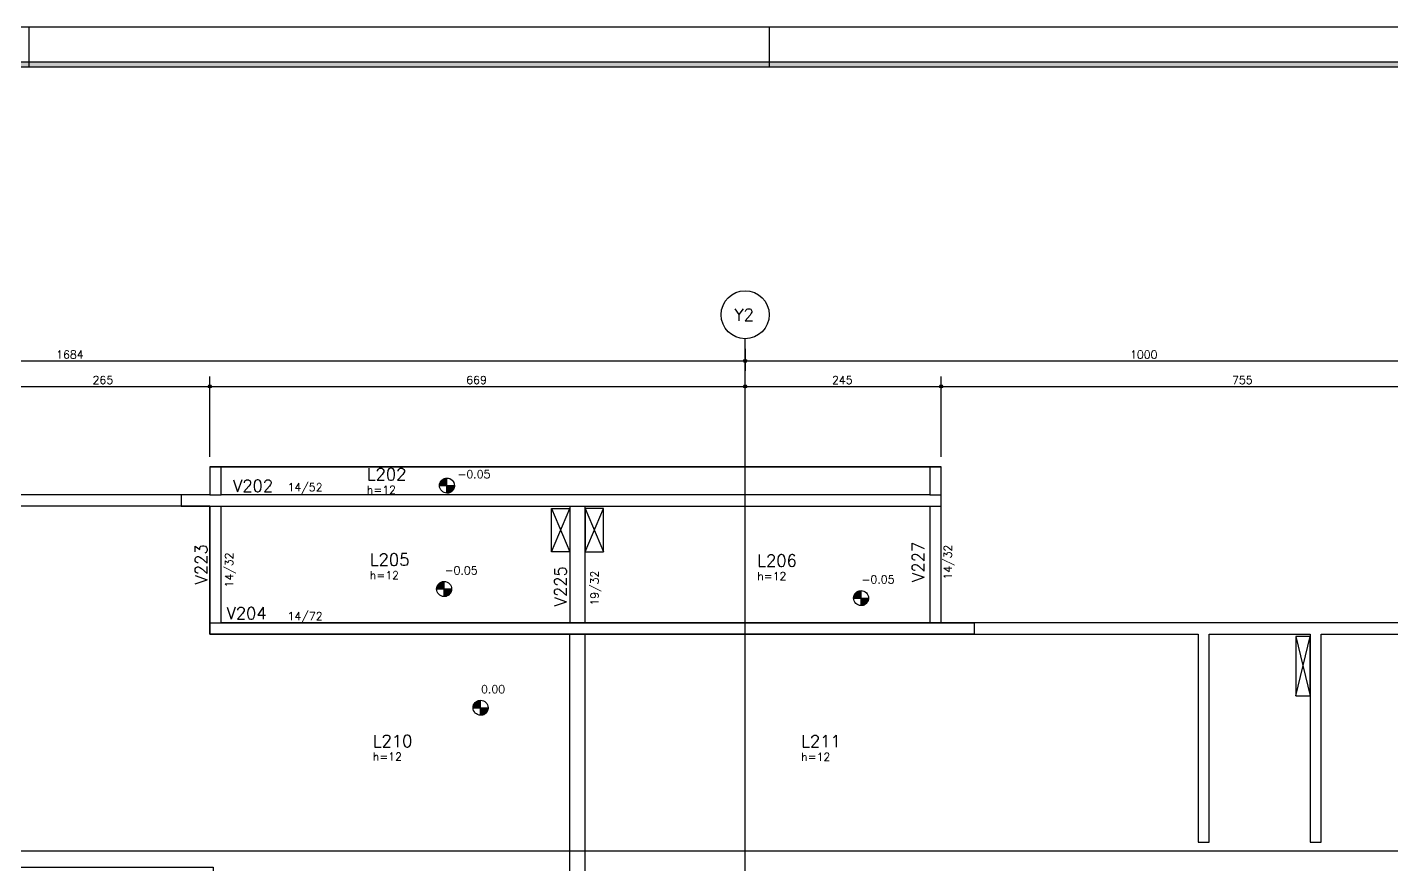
# Model space of a CAD drawing. Extents: x 187 to 6132, y -1204 to 3001.
# Drawn here: x 2429 to 4135, y 1955 to 3001 of the extents above; entities that cross this region are included whole.
import ezdxf

# ---------------------------------------------------------------- set-up
doc = ezdxf.new("R2010")
doc.units = 0
doc.header["$LTSCALE"] = 100
doc.header["$MEASUREMENT"] = 0
doc.linetypes.add('ESTILO_TQS_0002', pattern=[0.3, 0.2, -0.1])
doc.layers.get('0').update_dxf_attribs({"color": 245, "linetype": 'CONTINUOUS'})
for name, color, linetype in [('01', 7, 'CONTINUOUS'), ('10', 7, 'CONTINUOUS'), ('100', 7, 'CONTINUOUS'), ('104', 7, 'CONTINUOUS'), ('11', 7, 'CONTINUOUS'), ('13', 7, 'CONTINUOUS'), ('18', 4, 'CONTINUOUS'), ('210', 7, 'ESTILO_TQS_0002'), ('221', 102, 'CONTINUOUS'), ('223', 6, 'CONTINUOUS'), ('8', 7, 'CONTINUOUS')]:
    doc.layers.add(name, color=color, linetype=linetype)
doc.styles.get("Standard").update_dxf_attribs({"font": 'ROMANS.SHX'})

msp = doc.modelspace()

# ---------------------------------------------------------------- linework, layer by layer
for p, q in [((2431.530458, 3000.709975), (2431.530458, 2950.709975)), ((3356.530458, 3000.709975), (3356.530458, 2950.709975)), ((2944.589931, 2428.243422), (2963.339931, 2428.243422)), ((2944.612864, 2428.838023), (2953.964895, 2428.838023)), ((2944.665641, 2429.43266), (2953.964895, 2429.43266)), ((2944.761163, 2430.027297), (2953.964895, 2430.027297)), ((2944.896633, 2430.621934), (2953.964895, 2430.621934)), ((2945.073837, 2431.216535), (2953.964895, 2431.216535)), ((2945.295316, 2431.811207), (2953.964895, 2431.811207)), ((2945.56461, 2432.405808), (2953.964895, 2432.405808)), ((2945.886475, 2433.000445), (2953.964895, 2433.000445)), ((2946.267492, 2433.595082), (2953.964895, 2433.595082)), ((2946.71703, 2434.189719), (2953.964895, 2434.189719)), ((2947.248751, 2434.78432), (2953.964895, 2434.78432)), ((2947.884256, 2435.379001), (2953.964895, 2435.379001)), ((2948.660702, 2435.973602), (2953.964895, 2435.973602)), ((2949.653548, 2436.568239), (2953.964895, 2436.568239)), ((2951.078087, 2437.162876), (2953.964895, 2437.162876)), ((2953.964931, 2418.868422), (2953.964931, 2437.618422)), ((2953.964931, 2418.868422), (2953.964931, 2437.618422)), ((2953.964931, 2418.868422), (2953.964931, 2428.243422)), ((2953.964931, 2428.243422), (2963.339931, 2428.243422)), ((2953.964931, 2427.648786), (2963.319919, 2427.648786)), ((2953.964931, 2427.054149), (2963.264185, 2427.054149)), ((2953.964931, 2426.459512), (2963.168627, 2426.459512)), ((2953.964931, 2425.864875), (2963.033194, 2425.864875)), ((2953.964931, 2425.270274), (2962.855989, 2425.270274)), ((2953.964931, 2424.675637), (2962.63451, 2424.675637)), ((2953.964931, 2424.081001), (2962.365216, 2424.081001)), ((2953.964931, 2423.486364), (2962.043351, 2423.486364)), ((2953.964931, 2422.891727), (2961.662334, 2422.891727)), ((2953.964931, 2422.297081), (2961.212832, 2422.297081)), ((2953.964931, 2421.702444), (2960.681075, 2421.702444)), ((2960.675971, 2421.702444), (2960.039547, 2421.107852)), ((2961.206136, 2422.297081), (2960.675971, 2421.702444)), ((2961.657293, 2422.891727), (2961.206136, 2422.297081)), ((2962.043351, 2423.486364), (2961.657293, 2422.891727)), ((2962.365216, 2424.081001), (2962.043351, 2423.486364)), ((2962.63451, 2424.675637), (2962.365216, 2424.081001)), ((2962.855989, 2425.270274), (2962.63451, 2424.675637)), ((2963.033194, 2425.864875), (2962.855989, 2425.270274)), ((2963.168627, 2426.459512), (2963.033194, 2425.864875)), ((2963.264185, 2427.054149), (2963.168627, 2426.459512)), ((2963.319919, 2427.648786), (2963.264185, 2427.054149)), ((2963.339931, 2428.243422), (2963.319919, 2427.648786)), ((2953.964931, 2421.107852), (2960.04557, 2421.107852)), ((2953.964931, 2420.513207), (2959.269125, 2420.513207)), ((2953.964931, 2419.91857), (2958.276278, 2419.91857)), ((2953.964931, 2419.323933), (2956.851775, 2419.323933)), ((2954.42001, 2418.879474), (2953.964931, 2418.868422)), ((2955.099719, 2418.937356), (2954.42001, 2418.879474)), ((2955.774878, 2419.044797), (2955.099719, 2418.937356)), ((2956.838768, 2419.323933), (2955.774878, 2419.044797)), ((2958.266523, 2419.91857), (2956.838768, 2419.323933)), ((2959.262803, 2420.513207), (2958.266523, 2419.91857)), ((2960.039547, 2421.107852), (2959.262803, 2420.513207)), ((2941.541581, 2302.008023), (2950.432639, 2302.008023)), ((2941.76306, 2302.602695), (2950.432639, 2302.602695)), ((2942.032354, 2303.197296), (2950.432639, 2303.197296)), ((2942.354219, 2303.791933), (2950.432639, 2303.791933)), ((2942.735235, 2304.38657), (2950.432639, 2304.38657)), ((2943.184774, 2304.981207), (2950.432639, 2304.981207)), ((2943.716495, 2305.575808), (2950.432639, 2305.575808)), ((2944.351999, 2306.170489), (2950.432639, 2306.170489)), ((2945.128445, 2306.76509), (2950.432639, 2306.76509)), ((2946.121292, 2307.359727), (2950.432639, 2307.359727)), ((2947.545831, 2307.954364), (2950.432639, 2307.954364)), ((2950.432675, 2289.65991), (2950.432675, 2308.40991)), ((2950.432675, 2289.65991), (2950.432675, 2308.40991)), ((2941.057675, 2299.03491), (2959.807675, 2299.03491)), ((2941.080607, 2299.629511), (2950.432639, 2299.629511)), ((2941.133384, 2300.224148), (2950.432639, 2300.224148)), ((2941.228907, 2300.818785), (2950.432639, 2300.818785)), ((2941.364376, 2301.413422), (2950.432639, 2301.413422)), ((2950.432675, 2289.65991), (2950.432675, 2299.03491)), ((2950.432675, 2299.03491), (2959.807675, 2299.03491)), ((2950.432675, 2298.440273), (2959.787663, 2298.440273)), ((2950.432675, 2297.845637), (2959.731929, 2297.845637)), ((2950.432675, 2297.251), (2959.636371, 2297.251)), ((2950.432675, 2296.656363), (2959.500937, 2296.656363)), ((2950.432675, 2296.061762), (2959.323733, 2296.061762)), ((2950.432675, 2295.467125), (2959.102254, 2295.467125)), ((2950.432675, 2294.872488), (2958.83296, 2294.872488)), ((2950.432675, 2294.277852), (2958.511095, 2294.277852)), ((2950.432675, 2293.683215), (2958.130078, 2293.683215)), ((2950.432675, 2293.088569), (2957.680576, 2293.088569)), ((2950.432675, 2292.493932), (2957.148819, 2292.493932)), ((2950.432675, 2291.89934), (2956.513314, 2291.89934)), ((2950.432675, 2291.304695), (2955.736868, 2291.304695)), ((2950.432675, 2290.710058), (2954.744022, 2290.710058)), ((2950.432675, 2290.115421), (2953.319518, 2290.115421)), ((2950.887754, 2289.670962), (2950.432675, 2289.65991)), ((2951.567463, 2289.728843), (2950.887754, 2289.670962)), ((2952.242621, 2289.836284), (2951.567463, 2289.728843)), ((2953.306511, 2290.115421), (2952.242621, 2289.836284)), ((2954.734266, 2290.710058), (2953.306511, 2290.115421)), ((2955.730547, 2291.304695), (2954.734266, 2290.710058)), ((2956.507291, 2291.89934), (2955.730547, 2291.304695)), ((2957.143715, 2292.493932), (2956.507291, 2291.89934)), ((2957.67388, 2293.088569), (2957.143715, 2292.493932)), ((2958.125036, 2293.683215), (2957.67388, 2293.088569)), ((2958.511095, 2294.277852), (2958.125036, 2293.683215)), ((2958.83296, 2294.872488), (2958.511095, 2294.277852)), ((2959.102254, 2295.467125), (2958.83296, 2294.872488)), ((2959.323733, 2296.061762), (2959.102254, 2295.467125)), ((2959.500937, 2296.656363), (2959.323733, 2296.061762)), ((2959.636371, 2297.251), (2959.500937, 2296.656363)), ((2959.731929, 2297.845637), (2959.636371, 2297.251)), ((2959.787663, 2298.440273), (2959.731929, 2297.845637)), ((2959.807675, 2299.03491), (2959.787663, 2298.440273)), ((3462.073773, 2287.731421), (3480.823773, 2287.731421)), ((3462.096705, 2288.326022), (3471.448737, 2288.326022)), ((3462.149482, 2288.920659), (3471.448737, 2288.920659)), ((3462.245005, 2289.515295), (3471.448737, 2289.515295)), ((3462.380474, 2290.109932), (3471.448737, 2290.109932)), ((3462.557679, 2290.704533), (3471.448737, 2290.704533)), ((3462.779158, 2291.299206), (3471.448737, 2291.299206)), ((3463.048452, 2291.893807), (3471.448737, 2291.893807)), ((3463.370317, 2292.488444), (3471.448737, 2292.488444)), ((3463.751333, 2293.08308), (3471.448737, 2293.08308)), ((3464.200872, 2293.677717), (3471.448737, 2293.677717)), ((3464.732593, 2294.272318), (3471.448737, 2294.272318)), ((3465.368097, 2294.867), (3471.448737, 2294.867)), ((3466.144543, 2295.461601), (3471.448737, 2295.461601)), ((3467.13739, 2296.056238), (3471.448737, 2296.056238)), ((3468.561929, 2296.650874), (3471.448737, 2296.650874)), ((3471.448773, 2278.356421), (3471.448773, 2297.106421)), ((3471.448773, 2278.356421), (3471.448773, 2297.106421)), ((3471.448773, 2278.356421), (3471.448773, 2287.731421)), ((3471.448773, 2287.731421), (3480.823773, 2287.731421)), ((3471.448773, 2287.136784), (3480.803761, 2287.136784)), ((3471.448773, 2286.542147), (3480.748027, 2286.542147)), ((3471.448773, 2285.94751), (3480.652469, 2285.94751)), ((3471.448773, 2285.352874), (3480.517035, 2285.352874)), ((3480.517035, 2285.352874), (3480.339831, 2284.758272)), ((3480.652469, 2285.94751), (3480.517035, 2285.352874)), ((3480.748027, 2286.542147), (3480.652469, 2285.94751)), ((3480.803761, 2287.136784), (3480.748027, 2286.542147)), ((3480.823773, 2287.731421), (3480.803761, 2287.136784)), ((3471.448773, 2284.758272), (3480.339831, 2284.758272)), ((3471.448773, 2284.163636), (3480.118352, 2284.163636)), ((3471.448773, 2283.568999), (3479.849058, 2283.568999)), ((3471.448773, 2282.974362), (3479.527193, 2282.974362)), ((3471.448773, 2282.379725), (3479.146176, 2282.379725)), ((3471.448773, 2281.78508), (3478.696674, 2281.78508)), ((3471.448773, 2281.190443), (3478.164917, 2281.190443)), ((3471.448773, 2280.595851), (3477.529412, 2280.595851)), ((3471.448773, 2280.001205), (3476.752966, 2280.001205)), ((3471.448773, 2279.406568), (3475.76012, 2279.406568)), ((3471.448773, 2278.811931), (3474.335616, 2278.811931)), ((3471.903852, 2278.367472), (3471.448773, 2278.356421)), ((3472.583561, 2278.425354), (3471.903852, 2278.367472)), ((3473.258719, 2278.532795), (3472.583561, 2278.425354)), ((3474.322609, 2278.811931), (3473.258719, 2278.532795)), ((3475.750364, 2279.406568), (3474.322609, 2278.811931)), ((3476.746645, 2280.001205), (3475.750364, 2279.406568)), ((3477.523389, 2280.595851), (3476.746645, 2280.001205)), ((3478.159813, 2281.190443), (3477.523389, 2280.595851)), ((3478.689978, 2281.78508), (3478.159813, 2281.190443)), ((3479.141134, 2282.379725), (3478.689978, 2281.78508)), ((3479.527193, 2282.974362), (3479.141134, 2282.379725)), ((3479.849058, 2283.568999), (3479.527193, 2282.974362)), ((3480.118352, 2284.163636), (3479.849058, 2283.568999)), ((3480.339831, 2284.758272), (3480.118352, 2284.163636)), ((2986.578386, 2150.700179), (3005.328386, 2150.700179)), ((2986.601319, 2151.29478), (2995.95335, 2151.29478)), ((2986.654096, 2151.889417), (2995.95335, 2151.889417)), ((2986.749618, 2152.484053), (2995.95335, 2152.484053)), ((2986.885087, 2153.07869), (2995.95335, 2153.07869)), ((2987.062292, 2153.673291), (2995.95335, 2153.673291)), ((2987.283771, 2154.267964), (2995.95335, 2154.267964)), ((2987.553065, 2154.862565), (2995.95335, 2154.862565)), ((2987.87493, 2155.457202), (2995.95335, 2155.457202)), ((2988.255947, 2156.051838), (2995.95335, 2156.051838)), ((2988.705485, 2156.646475), (2995.95335, 2156.646475)), ((2989.237206, 2157.241076), (2995.95335, 2157.241076)), ((2989.872711, 2157.835758), (2995.95335, 2157.835758)), ((2990.649157, 2158.430359), (2995.95335, 2158.430359)), ((2991.642003, 2159.024996), (2995.95335, 2159.024996)), ((2993.066542, 2159.619632), (2995.95335, 2159.619632)), ((2995.953386, 2141.325179), (2995.953386, 2160.075179)), ((2995.953386, 2141.325179), (2995.953386, 2160.075179)), ((2995.953386, 2141.325179), (2995.953386, 2150.700179)), ((2995.953386, 2150.700179), (3005.328386, 2150.700179)), ((2995.953386, 2150.105542), (3005.308374, 2150.105542)), ((2995.953386, 2149.510905), (3005.25264, 2149.510905)), ((2995.953386, 2148.916268), (3005.157082, 2148.916268)), ((3005.157082, 2148.916268), (3005.021648, 2148.321632)), ((3005.25264, 2149.510905), (3005.157082, 2148.916268)), ((3005.308374, 2150.105542), (3005.25264, 2149.510905)), ((3005.328386, 2150.700179), (3005.308374, 2150.105542)), ((2995.953386, 2148.321632), (3005.021648, 2148.321632)), ((2995.953386, 2147.727031), (3004.844444, 2147.727031)), ((2995.953386, 2147.132394), (3004.622965, 2147.132394)), ((2995.953386, 2146.537757), (3004.353671, 2146.537757)), ((2995.953386, 2145.94312), (3004.031806, 2145.94312)), ((2995.953386, 2145.348483), (3003.650789, 2145.348483)), ((2995.953386, 2144.753838), (3003.201287, 2144.753838)), ((2995.953386, 2144.159201), (3002.66953, 2144.159201)), ((2995.953386, 2143.564609), (3002.034025, 2143.564609)), ((2995.953386, 2142.969963), (3001.257579, 2142.969963)), ((2995.953386, 2142.375326), (3000.264733, 2142.375326)), ((2995.953386, 2141.780689), (2998.84023, 2141.780689)), ((2996.408465, 2141.33623), (2995.953386, 2141.325179)), ((2997.088174, 2141.394112), (2996.408465, 2141.33623)), ((2997.763332, 2141.501553), (2997.088174, 2141.394112)), ((2998.827223, 2141.780689), (2997.763332, 2141.501553)), ((3000.254977, 2142.375326), (2998.827223, 2141.780689)), ((3001.251258, 2142.969963), (3000.254977, 2142.375326)), ((3002.028002, 2143.564609), (3001.251258, 2142.969963)), ((3002.664426, 2144.159201), (3002.028002, 2143.564609)), ((3003.194591, 2144.753838), (3002.664426, 2144.159201)), ((3003.645747, 2145.348483), (3003.194591, 2144.753838)), ((3004.031806, 2145.94312), (3003.645747, 2145.348483)), ((3004.353671, 2146.537757), (3004.031806, 2145.94312)), ((3004.622965, 2147.132394), (3004.353671, 2146.537757)), ((3004.844444, 2147.727031), (3004.622965, 2147.132394)), ((3005.021648, 2148.321632), (3004.844444, 2147.727031))]:
    msp.add_line(p, q)
for points in [[(186.530458, -1204.290025), (6131.530458, -1204.290025), (6131.530458, 3000.709975), (186.530458, 3000.709975), (186.530458, -1204.290025)], [(6081.530458, -1154.290025), (6081.530458, -1161.290025), (304.530458, -1161.290025), (304.530458, 2957.709975), (6081.530458, 2957.709975), (6081.530458, 2950.709975), (311.530458, 2950.709975), (311.530458, -1154.290025), (6081.530458, -1154.290025)], [(311.530458, -1154.290025), (6081.530458, -1154.290025), (6081.530458, 2950.709975), (311.530458, 2950.709975), (311.530458, -1154.290025)]]:
    msp.add_lwpolyline(points)
for centre in [(2953.964931, 2428.243422), (2950.432675, 2299.03491), (3471.448773, 2287.731421), (2995.953386, 2150.700179)]:
    msp.add_circle(centre, 9.375)
for points in [[(311.530458, 2950.709975), (304.530458, 2957.709975), (6081.530458, 2957.709975)], [(311.530458, 2950.709975), (6081.530458, 2957.709975), (6081.530458, 2950.709975)]]:
    msp.add_solid(points)
at = {"layer": '01'}
for points in [[(4326.595874, 2256.626464), (3571.595874, 2256.626464), (3571.595874, 2451.626464), (2657.595874, 2451.626464), (2657.595874, 2416.626464), (2392.595874, 2416.626464)], [(2657.596, 2451.626), (2657.596, 2416.626)], [(2657.596, 2451.626), (2671.596, 2451.626)], [(2671.596, 2416.626), (2671.596, 2451.626)], [(3557.596, 2451.626464), (3557.596, 2416.626)], [(3557.596, 2451.626464), (3571.596, 2451.626464)], [(3571.596, 2409.626), (3571.596, 2451.626464)], [(2657.596, 2416.626), (2621.596, 2416.626)], [(2621.596, 2416.626), (2621.596, 2402.626)], [(3117.095874, 2416.626), (2671.596, 2416.626)], [(3557.596, 2416.626), (3117.095874, 2416.626)], [(3571.596, 2256.626), (3571.596, 2409.626)], [(1861.595874, 2292.626464), (1861.595874, 1891.626464), (2077.595874, 1891.626464), (2077.595874, 1951.626464), (2661.595874, 1951.626464), (2661.595874, 1761.626464), (3107.595874, 1761.626464), (3107.595874, 2242.626464), (2657.595874, 2242.626464), (2657.595874, 2402.626464), (2406.595874, 2402.626464), (2406.595874, 2047.626464), (2392.595874, 2047.626464), (2392.595874, 2292.626464), (1861.595874, 2292.626464)], [(2621.596, 2402.626), (2657.596, 2402.626)], [(2657.596, 2402.626), (2657.596, 2242.626)], [(2671.596, 2402.626), (3107.595874, 2402.626)], [(2671.596, 2256.626), (2671.596, 2402.626)], [(3107.595874, 2402.626), (3107.595874, 2256.626)], [(3126.595874, 2402.626), (3557.596, 2402.626)], [(3126.595874, 2256.626), (3126.595874, 2402.626)], [(3557.596, 2402.626), (3557.596, 2256.626)], [(2657.596, 2256.626), (2671.596, 2256.626)], [(3107.595874, 2256.626), (2671.596, 2256.626)], [(3126.595874, 2256.626), (3107.595874, 2256.626)], [(3557.596, 2256.626), (3126.595874, 2256.626)], [(3571.596, 2256.626), (3557.596, 2256.626)], [(3612.596, 2256.626), (3571.596, 2256.626)], [(3612.596, 2256.626), (3612.596, 2242.626)], [(2657.596, 2242.626), (3117.095874, 2242.626)], [(3117.095874, 2242.626), (3564.596, 2242.626)], [(4032.595874, 1982.626464), (4046.595874, 1982.626464), (4046.595874, 2242.626464), (4312.595874, 2242.626464), (4312.595874, 1756.626464), (3886.595874, 1756.626464), (3886.595874, 1891.626464), (3557.595874, 1891.626464), (3557.595874, 1691.626464), (3227.595874, 1691.626464), (3227.595874, 1611.626464), (3126.595874, 1611.626464), (3126.595874, 2242.626464), (3892.595874, 2242.626464), (3892.595874, 1982.626464), (3906.595874, 1982.626464), (3906.595874, 2242.626464), (4032.595874, 2242.626464), (4032.595874, 1982.626464)], [(3564.596, 2242.626), (3612.596, 2242.626)]]:
    msp.add_lwpolyline(points, dxfattribs=at)
at = {"layer": '100'}
for points in [[(3571.596, 2256.626), (3571.596, 2409.626), (3571.596, 2451.626464), (3557.596, 2451.626464), (3557.596, 2416.626), (3117.095874, 2416.626), (2671.596, 2416.626), (2671.596, 2451.626), (2657.596, 2451.626), (2657.596, 2416.626), (2621.596, 2416.626), (2621.596, 2402.626), (2657.596, 2402.626), (2657.596, 2256.626), (2671.596, 2256.626), (2671.596, 2402.626), (3107.595874, 2402.626), (3107.595874, 2256.626), (3126.595874, 2256.626), (3126.595874, 2402.626), (3557.596, 2402.626), (3557.596, 2256.626), (3571.596, 2256.626)], [(2657.596, 2256.626), (2671.596, 2256.626), (3107.595874, 2256.626), (3126.595874, 2256.626), (3557.596, 2256.626), (3571.596, 2256.626), (3612.596, 2256.626), (3612.596, 2242.626), (3564.596, 2242.626), (3117.095874, 2242.626), (2657.596, 2242.626), (2657.596, 2256.626)]]:
    msp.add_lwpolyline(points, dxfattribs=at)
at = {"layer": '104'}
for points in [[(2671.595874, 2451.626464), (3557.595874, 2451.626464), (3557.595874, 2416.626464), (2671.595874, 2416.626464), (2671.595874, 2451.626464)], [(2671.595874, 2402.626464), (3107.595874, 2402.626464), (3107.595874, 2256.626464), (2671.595874, 2256.626464), (2671.595874, 2402.626464)], [(3126.595874, 2402.626464), (3557.595874, 2402.626464), (3557.595874, 2256.626464), (3126.595874, 2256.626464), (3126.595874, 2402.626464)]]:
    msp.add_lwpolyline(points, dxfattribs=at)
at = {"layer": '18'}
for p, q in [((3326.595874, 597.626464), (3326.595874, 2611.626464)), ((4486.595874, 1971.626464), (482.595874, 1971.626464))]:
    msp.add_line(p, q, dxfattribs=at)
msp.add_circle((3326.595874, 2641.626464), 30, dxfattribs=at)
at = {"layer": '210'}
for p, q in [((2657.595874, 2416.626464), (2671.595874, 2416.626464)), ((3557.596, 2416.626), (3571.596, 2416.626)), ((2657.595874, 2402.626464), (2671.595874, 2402.626464)), ((3107.595874, 2402.626464), (3126.595874, 2402.626464)), ((3557.595874, 2402.626464), (3571.595874, 2402.626464))]:
    msp.add_line(p, q, dxfattribs=at)
at = {"layer": '221', "color": 11, "linetype": 'Continuous'}
for p, q in [((3326.595874, 2599.126464), (3326.595874, 2571.36242)), ((3326.595874, 2599.126464), (3326.595874, 2571.36242)), ((1642.595874, 2583.86242), (3326.595874, 2583.86242)), ((3326.595874, 2583.86242), (4326.595874, 2583.86242)), ((2657.595874, 2464.126464), (2657.595874, 2564.600662)), ((2657.595874, 2464.126464), (2657.595874, 2564.600662)), ((3326.595874, 2522.236782), (3326.595874, 2564.600662)), ((3326.595874, 2522.236782), (3326.595874, 2564.600662)), ((3571.596, 2464.126464), (3571.596, 2564.600662)), ((3571.596, 2464.126464), (3571.596, 2564.600662)), ((2392.595874, 2552.100662), (2657.595874, 2552.100662)), ((2657.595874, 2552.100662), (3326.595874, 2552.100662)), ((3326.595874, 2552.100662), (3571.596, 2552.100662)), ((3571.596, 2552.100662), (4326.595874, 2552.100662))]:
    msp.add_line(p, q, dxfattribs=at)
for centre, radius in [((3326.595874, 2583.86242), 2), ((3326.595874, 2583.86242), 2), ((3326.595874, 2583.86242), 1), ((3326.595874, 2583.86242), 1), ((2657.595874, 2552.100662), 2), ((2657.595874, 2552.100662), 2), ((2657.595874, 2552.100662), 1), ((2657.595874, 2552.100662), 1), ((3326.595874, 2552.100662), 2), ((3326.595874, 2552.100662), 2), ((3326.595874, 2552.100662), 1), ((3326.595874, 2552.100662), 1), ((3571.596, 2552.100662), 2), ((3571.596, 2552.100662), 2), ((3571.596, 2552.100662), 1), ((3571.596, 2552.100662), 1)]:
    msp.add_circle(centre, radius, dxfattribs=at)
at = {"layer": '223'}
for p, q in [((3084.595874, 2345.626464), (3107.595874, 2399.626464)), ((3084.595874, 2399.626464), (3107.595874, 2345.626464)), ((3126.595874, 2399.626464), (3149.595874, 2345.626464)), ((3126.595874, 2345.626464), (3149.595874, 2399.626464)), ((4014.590112, 2239.626464), (4032.590112, 2165.626464)), ((4014.590112, 2165.626464), (4032.590112, 2239.626464))]:
    msp.add_line(p, q, dxfattribs=at)
for points in [[(3084.595874, 2399.626464), (3107.595874, 2399.626464), (3107.595874, 2345.626464), (3084.595874, 2345.626464), (3084.595874, 2399.626464)], [(3149.595874, 2399.626464), (3126.595874, 2399.626464), (3126.595874, 2345.626464), (3149.595874, 2345.626464), (3149.595874, 2399.626464)], [(4032.590112, 2239.626464), (4014.590112, 2239.626464), (4014.590112, 2165.626464), (4032.590112, 2165.626464), (4032.590112, 2239.626464)]]:
    msp.add_lwpolyline(points, dxfattribs=at)

# ---------------------------------------------------------------- texts
for s, p in [('-0.05', (2967.127049, 2437.500123)), ('-0.05', (2951.071315, 2317.236952)), ('-0.05', (3472.087413, 2305.933462)), ('0.00', (2996.592027, 2168.902221))]:
    msp.add_text(s, height=10).set_placement(p)
at = {"layer": '10', "linetype": 'Continuous'}
for s, p in [('L202', (2853.771681, 2434.872484)), ('L205', (2857.59005, 2328.181647)), ('L206', (3341.688044, 2327.01787)), ('L210', (2861.252343, 2101.611472)), ('L211', (3396.607968, 2101.331542))]:
    msp.add_text(s, height=15, dxfattribs=at).set_placement(p)
at = {"layer": '11', "linetype": 'Continuous'}
msp.add_text('14/52', height=10, dxfattribs=at).set_placement((2754.761512, 2421.133243))
for s, rotation, p in [('14/32', 90, (3584.850029, 2310.73239)), ('14/32', 90, (2686.631371, 2300.834743)), ('19/32', 90, (3143.363794, 2278.211073)), ('14/72', 360, (2754.777623, 2260.074891))]:
    msp.add_text(s, height=10, rotation=rotation, dxfattribs=at).set_placement(p)
at = {"layer": '13', "linetype": 'Continuous'}
for p in [(2853.771681, 2417.872484), (2857.59005, 2311.181647), (3341.688044, 2310.01787), (2861.252343, 2084.611472), (3396.607968, 2084.331542)]:
    msp.add_text('h=12', height=10, dxfattribs=at).set_placement(p)
at = {"layer": '18'}
msp.add_text('Y2', height=15, dxfattribs=at).set_placement((3313.080011, 2634.127814))
at = {"layer": '221', "color": 11, "linetype": 'Continuous'}
for s, p in [('1684', (2465.595874, 2586.86242)), ('1000', (3807.595874, 2586.86242)), ('265', (2511.095874, 2555.100662)), ('669', (2978.095874, 2555.100662)), ('245', (3435.095937, 2555.100662)), ('755', (3935.095937, 2555.100662))]:
    msp.add_text(s, height=10, dxfattribs=at).set_placement(p)
at = {"layer": '8', "linetype": 'Continuous'}
for s, rotation, p in [('V202', 360, (2686.596, 2420.376)), ('V227', 90, (3550.320712, 2307.894821)), ('V223', 90, (2654.290709, 2304.771946)), ('V225', 90, (3103.35388, 2277.406926)), ('V204', 360, (2678.500254, 2261.22766))]:
    msp.add_text(s, height=15, rotation=rotation, dxfattribs=at).set_placement(p)

doc.saveas('drawing.dxf')
